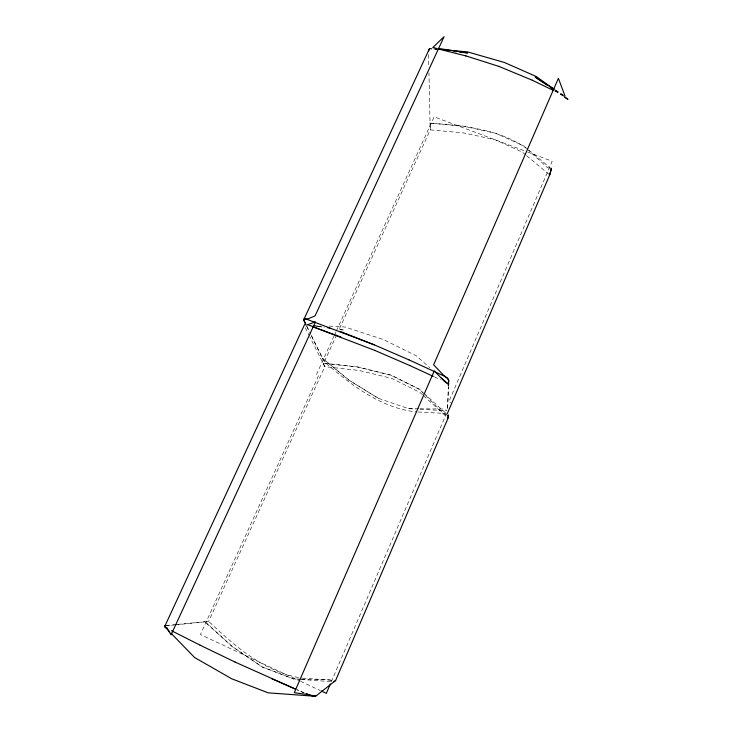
<?xml version="1.0" encoding="UTF-8"?>
<svg xmlns="http://www.w3.org/2000/svg" width="733" height="733" viewBox="0 0 733 733"><rect width="100%" height="100%" fill="white"/><g stroke="black" fill="none" stroke-linecap="round" stroke-linejoin="round"><path stroke-width="0.55" stroke-dasharray="3.67 2.75" d="M447.542 408.473L448.358 387.006M447.634 408.162L448.459 386.749M331.298 681.8L446.232 414.026M334.01 336.081L316.454 374.526L318.635 375.443L200.421 634.558L299.504 680.82M334.486 335.036L335.906 331.921M336.383 330.885L434.147 116.822L526.651 151.658M336.676 334.807L324.316 361.873C350.933 384.651 380.894 408.556 416.958 411.928M339.526 328.567L430.289 129.787L430.033 122.924M165.209 625.9L174.271 624.974M175.407 624.864L204.919 621.868L231.518 646.13L262.249 666.984L293.466 678.914L300.218 679.399M166.464 625.524L176.671 624.498M177.807 624.379L208.658 621.327C234.954 646.286 264.54 672.216 301.474 678.052M311.241 335.137L324.316 361.873L322.575 358.327L349.302 380.299L378.255 398.266L408.629 408.666L418.79 408.767M419.927 408.785L443.364 409.023L446.434 410.297M300.264 679.097L293.466 678.914L262.029 666.883L232.288 646.488L205.002 621.694L204.635 622.244L208.658 621.327L324.893 366.482L322.941 363.064M301.4 679.125L329.713 679.857L331.398 680.645M408.629 408.666L415.464 409.032M420.018 409.271L446.516 410.682M418.076 411.992L446.424 413.504M329.328 326.057L345.069 327.028L383.432 339.562L416.344 355.826L429.767 367.691M302.61 678.135L334.477 680.416M301.336 679.482L333.936 681.827M437.335 49.239L432.873 48.845L437.363 49.468M309.674 325.241L311.699 325.525M318.369 326.469L324.013 327.266M339.837 329.511L344.354 330.143L339.883 329.493M317.536 326.24L324.243 327.22M433.945 47.718L437.308 48.25M433.276 47.718L437.189 48.644M309.61 325.562L311.745 326.341M307.952 324.976L311.14 326.139M527.714 152.061L552.178 161.269L448.935 401.537L451.189 402.472M549.255 168.187L547.276 167.436L528.365 150.238M447.066 415.144L443.996 413.861L419.679 389.535L391.312 375.378L357.108 366.876L322.996 363.183L357.933 367.022L391.175 375.131L419.752 389.37L423.042 392.393M434.339 376.844L440.533 379.694M300.539 681.305L320.147 690.459M554.78 91.075L563.998 95.528M378.457 398.349L348.551 379.987L322.502 358.483L311.131 335.366M555.376 89.902L563.091 94.795M554.835 90.443L563.274 96.179M555.248 90.205L563.42 96.087M527.842 149.23C499.714 129.054 463.641 125.618 430.033 123.153L462.88 126.049L495.902 133.305L523.435 145.757L527.54 149.495M528.713 149.953L551.308 168.792M525.735 154.938L522.308 152.07L494.977 139.701L463.338 132.875L430.179 129.878L428.952 72.897M526.587 155.653L549.704 174.967M423.866 393.145L448.156 415.409M422.575 394.812L420.055 392.494L391.908 378.448L359.152 370.458L324.737 366.665L309.821 336.804M423.417 395.582L448.037 418.158M305.276 327.715L309.317 335.796M306.687 326.322L309.152 331.343M306.788 326.084L310.746 334.138M428.558 54.7L428.805 66.071M304.012 692.795L296.755 689.643L303.993 692.786"/><path stroke-width="1.1" d="M448.404 385.879L448.614 380.225L447.469 378.384L443.905 375.937L408.913 359.839M448.504 385.622L448.724 379.987L447.579 378.146L444.006 375.69L433.624 364.805L558.399 78.321L565.024 96.023M448.037 418.158L448.156 415.409M549.704 174.967L551.308 168.792M431.755 48.754L429.52 48.552L304.149 318.846L303.719 320.284L306.192 325.315M448.092 415.574L448.33 414.924L447.991 418.277L335.622 680.499L315.584 696.286L268.214 692.841L231.765 678.795L194.575 657.501L170.936 633.129M551.243 168.938L551.509 168.224L549.658 175.068L447.341 413.549M428.484 51.292L429.52 48.552M330.4 683.898L326.341 693.345L321.182 690.935M315.703 696.011L309.189 695.049L306.082 693.702L313.522 696.35M433.276 47.718L432.818 47.544L444.088 36.65L315.053 315.914L306.916 319.313L304.039 319.084M307.952 324.976L307.475 324.783L315.529 321.787L171.046 634.888L167.087 628.172L164.751 626.367L304.598 324.517M167.454 628.676L167.087 628.172M169.36 631.507L164.632 626.633L165.209 625.9M164.751 626.367L165.328 625.634M333.982 681.635L335.622 680.499M304.149 318.846L307.026 319.075M444.033 49.826L467.462 51.869L504.377 62.47L536.171 76.47L553.433 88.895M454.167 51.411L456.402 51.676M459.765 52.061L467.608 52.978L438.435 48.424M309.308 694.774L294.29 692.694L434.266 370.843L444.647 381.581L448.22 384.01L441.504 378.081M313.064 325.589L317.536 326.24M327.596 327.706L329.823 328.036M437.628 48.809L465.931 55.919M465.583 55.79L499.1 66.465M312.808 326.735L374.948 350.456M312.203 326.533L340.9 337.033M339.929 331.334L374.041 344.748L409.032 359.885M374.288 344.849L306.916 319.313L307.384 319.515M498.871 66.382L532.25 80.199M374.7 350.356L409.738 365.52M271.769 678.758L295.674 689.167L235.101 662.091M409.61 365.474L433.313 376.368M532.14 80.154L553.717 90.571M200.127 645.196L235.348 662.211M171.467 630.701L200.503 645.37M554.414 89.289L535.127 77.057L547.322 85.34M550.144 87.254L552.957 89.169M565.152 97.452L567.965 99.358L564.328 96.747M164.632 626.633L166.968 628.447M303.829 320.055L305.808 324.078"/></g></svg>
